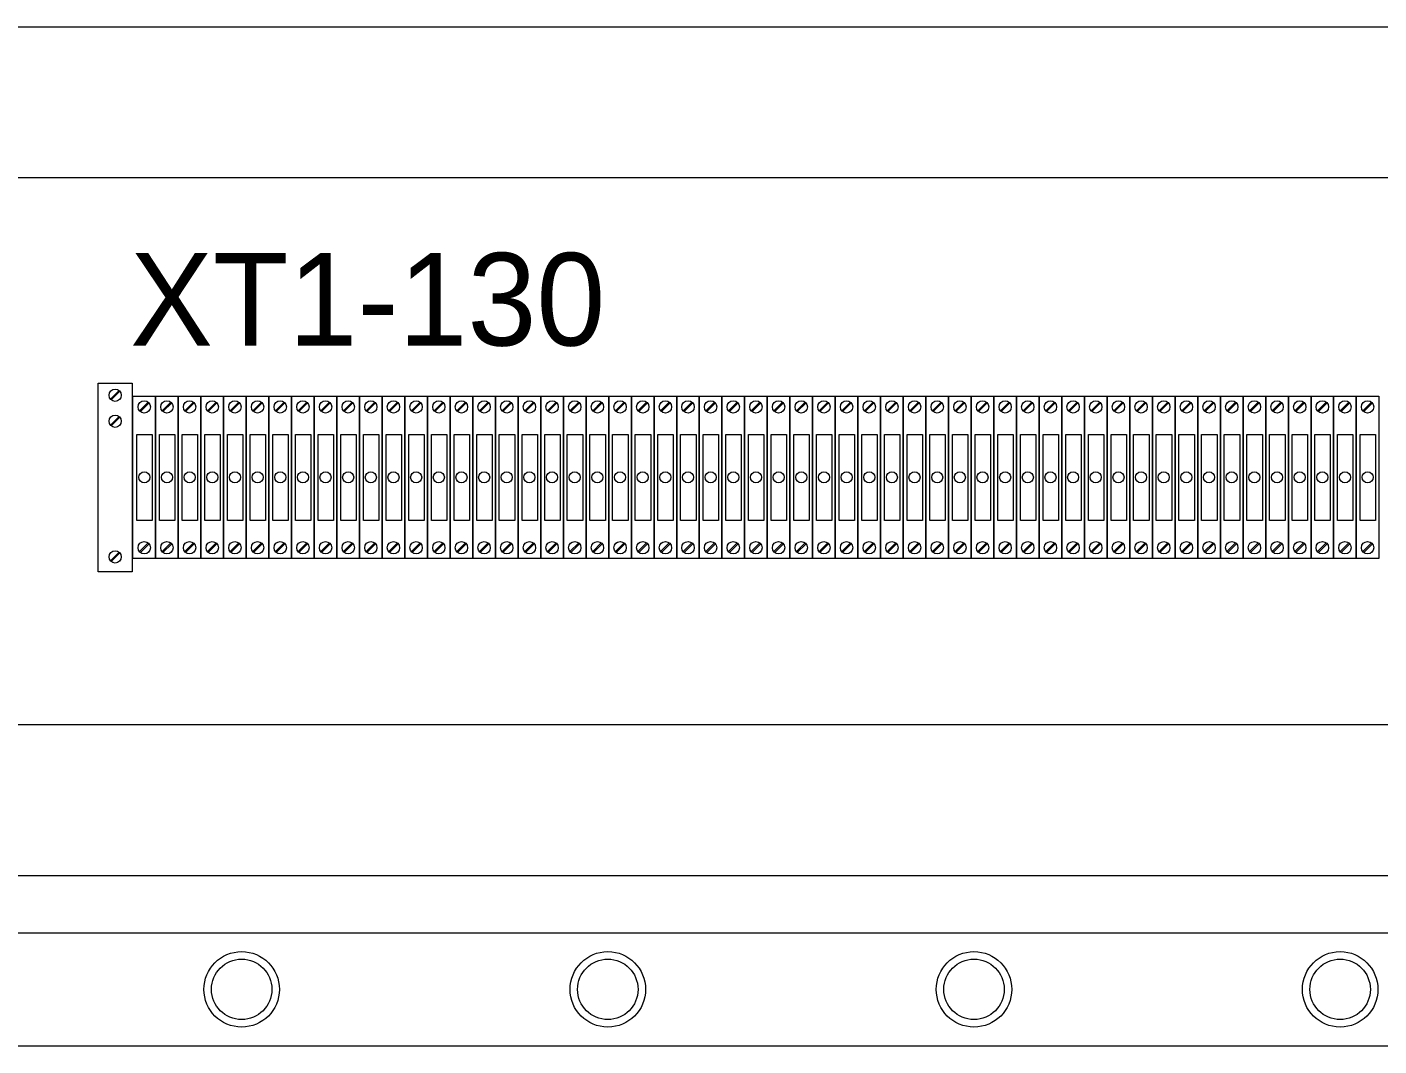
# Model space of a CAD drawing. Header units: millimetres. Extents: x 43457 to 72822, y 60284 to 123188.
# Drawn here: x 44126.9 to 44485, y 61256 to 61526 of the extents above; entities that cross this region are included whole.
import ezdxf

# ---------------------------------------------------------------- set-up
doc = ezdxf.new("R2010")
doc.units = ezdxf.units.MM
doc.header["$LTSCALE"] = 10
doc.layers.add('1轮廓实线层', color=7, linetype='Continuous', lineweight=18)
doc.layers.add('6文字层', color=3, linetype='Continuous', lineweight=18)
doc.styles.add('样式 1', font='SIMYOU.TTF', dxfattribs={"width": 0.9})

msp = doc.modelspace()

# ---------------------------------------------------------------- linework, layer by layer
at = {"layer": '1轮廓实线层'}
for p, q in [((45244.95, 61525.96), (44101.51, 61525.96)), ((45244.95, 61485.96), (44101.51, 61485.96)), ((44844.95, 61341.08), (44101.51, 61341.08)), ((45244.95, 61341.08), (44101.51, 61341.08)), ((45284.95, 61301.08), (44061.51, 61301.08)), ((44399.85, 61301.08), (44319.85, 61301.08)), ((44011.23, 61285.96), (45335.23, 61285.96)), ((43982.75, 61255.96), (45366.75, 61255.96))]:
    msp.add_line(p, q, dxfattribs=at)
at = {"layer": '1轮廓实线层', "lineweight": 13}
for p, q in [((44145.74, 61431.6), (44154.74, 61431.6)), ((44145.74, 61381.6), (44145.74, 61431.6)), ((44154.74, 61431.6), (44154.74, 61381.6)), ((44148.99, 61427.33), (44151.29, 61429.63)), ((44149.2, 61427.13), (44151.49, 61429.43)), ((44154.96, 61385.15), (44154.96, 61428.15)), ((44154.96, 61428.15), (44160.96, 61428.15)), ((44160.96, 61428.15), (44160.96, 61385.15)), ((44160.96, 61428.15), (44166.96, 61428.15)), ((44160.96, 61385.15), (44160.96, 61428.15)), ((44166.96, 61428.15), (44166.96, 61385.15)), ((44166.96, 61428.15), (44172.96, 61428.15)), ((44166.96, 61385.15), (44166.96, 61428.15)), ((44172.96, 61428.15), (44172.96, 61385.15)), ((44172.96, 61428.15), (44178.96, 61428.15)), ((44172.96, 61385.15), (44172.96, 61428.15)), ((44178.96, 61428.15), (44178.96, 61385.15)), ((44178.96, 61428.15), (44184.96, 61428.15)), ((44178.96, 61385.15), (44178.96, 61428.15)), ((44184.96, 61428.15), (44184.96, 61385.15)), ((44184.97, 61428.15), (44190.97, 61428.15)), ((44184.97, 61385.15), (44184.97, 61428.15)), ((44190.97, 61428.15), (44190.97, 61385.15)), ((44190.97, 61428.15), (44196.97, 61428.15)), ((44190.97, 61385.15), (44190.97, 61428.15)), ((44196.97, 61428.15), (44196.97, 61385.15)), ((44196.97, 61428.15), (44202.97, 61428.15)), ((44196.97, 61385.15), (44196.97, 61428.15)), ((44202.97, 61428.15), (44202.97, 61385.15)), ((44202.97, 61428.15), (44208.97, 61428.15)), ((44202.97, 61385.15), (44202.97, 61428.15)), ((44208.97, 61428.15), (44208.97, 61385.15)), ((44208.97, 61428.15), (44214.97, 61428.15)), ((44208.97, 61385.15), (44208.97, 61428.15)), ((44214.97, 61428.15), (44214.97, 61385.15)), ((44214.97, 61428.15), (44220.97, 61428.15)), ((44214.97, 61385.15), (44214.97, 61428.15)), ((44220.97, 61428.15), (44220.97, 61385.15)), ((44220.97, 61428.15), (44226.97, 61428.15)), ((44220.97, 61385.15), (44220.97, 61428.15)), ((44226.97, 61428.15), (44226.97, 61385.15)), ((44226.97, 61428.15), (44232.97, 61428.15)), ((44226.97, 61385.15), (44226.97, 61428.15)), ((44232.97, 61428.15), (44232.97, 61385.15)), ((44232.98, 61428.15), (44238.98, 61428.15)), ((44232.98, 61385.15), (44232.98, 61428.15)), ((44238.98, 61428.15), (44238.98, 61385.15)), ((44238.98, 61428.15), (44244.98, 61428.15)), ((44238.98, 61385.15), (44238.98, 61428.15)), ((44244.98, 61428.15), (44244.98, 61385.15)), ((44244.98, 61428.15), (44250.98, 61428.15)), ((44244.98, 61385.15), (44244.98, 61428.15)), ((44250.98, 61428.15), (44250.98, 61385.15)), ((44250.98, 61428.15), (44256.98, 61428.15)), ((44250.98, 61385.15), (44250.98, 61428.15)), ((44256.98, 61428.15), (44256.98, 61385.15)), ((44256.98, 61428.15), (44262.98, 61428.15)), ((44256.98, 61385.15), (44256.98, 61428.15)), ((44262.98, 61428.15), (44262.98, 61385.15)), ((44262.98, 61428.15), (44268.98, 61428.15)), ((44262.98, 61385.15), (44262.98, 61428.15)), ((44268.98, 61428.15), (44268.98, 61385.15)), ((44268.98, 61428.15), (44274.98, 61428.15)), ((44268.98, 61385.15), (44268.98, 61428.15)), ((44274.98, 61428.15), (44274.98, 61385.15)), ((44274.99, 61428.15), (44280.99, 61428.15)), ((44274.99, 61385.15), (44274.99, 61428.15)), ((44280.99, 61428.15), (44280.99, 61385.15)), ((44280.99, 61428.15), (44286.99, 61428.15)), ((44280.99, 61385.15), (44280.99, 61428.15)), ((44286.99, 61428.15), (44286.99, 61385.15)), ((44286.99, 61428.15), (44292.99, 61428.15)), ((44286.99, 61385.15), (44286.99, 61428.15)), ((44292.99, 61428.15), (44292.99, 61385.15)), ((44292.99, 61428.15), (44298.99, 61428.15)), ((44292.99, 61385.15), (44292.99, 61428.15)), ((44298.99, 61428.15), (44298.99, 61385.15)), ((44298.99, 61428.15), (44304.99, 61428.15)), ((44298.99, 61385.15), (44298.99, 61428.15)), ((44304.99, 61428.15), (44304.99, 61385.15)), ((44304.99, 61428.15), (44310.99, 61428.15)), ((44304.99, 61385.15), (44304.99, 61428.15)), ((44310.99, 61428.15), (44310.99, 61385.15)), ((44310.99, 61428.15), (44316.99, 61428.15)), ((44310.99, 61385.15), (44310.99, 61428.15)), ((44316.99, 61428.15), (44316.99, 61385.15)), ((44316.99, 61428.15), (44322.99, 61428.15)), ((44316.99, 61385.15), (44316.99, 61428.15)), ((44322.99, 61428.15), (44322.99, 61385.15)), ((44323, 61428.15), (44329, 61428.15)), ((44323, 61385.15), (44323, 61428.15)), ((44329, 61428.15), (44329, 61385.15)), ((44329, 61428.15), (44335, 61428.15)), ((44329, 61385.15), (44329, 61428.15)), ((44335, 61428.15), (44335, 61385.15)), ((44335, 61428.15), (44341, 61428.15)), ((44335, 61385.15), (44335, 61428.15)), ((44341, 61428.15), (44341, 61385.15)), ((44341, 61428.15), (44347, 61428.15)), ((44341, 61385.15), (44341, 61428.15)), ((44347, 61428.15), (44347, 61385.15)), ((44347, 61428.15), (44353, 61428.15)), ((44347, 61385.15), (44347, 61428.15)), ((44353, 61428.15), (44353, 61385.15)), ((44353, 61428.15), (44359, 61428.15)), ((44353, 61385.15), (44353, 61428.15)), ((44359, 61428.15), (44359, 61385.15)), ((44359, 61428.15), (44365, 61428.15)), ((44359, 61385.15), (44359, 61428.15)), ((44365, 61428.15), (44365, 61385.15)), ((44365.01, 61428.15), (44371.01, 61428.15)), ((44365.01, 61385.15), (44365.01, 61428.15)), ((44371.01, 61428.15), (44371.01, 61385.15)), ((44371.01, 61428.15), (44377.01, 61428.15)), ((44371.01, 61385.15), (44371.01, 61428.15)), ((44377.01, 61428.15), (44377.01, 61385.15)), ((44377.01, 61428.15), (44383.01, 61428.15)), ((44377.01, 61385.15), (44377.01, 61428.15)), ((44383.01, 61428.15), (44383.01, 61385.15)), ((44383.01, 61428.15), (44389.01, 61428.15)), ((44383.01, 61385.15), (44383.01, 61428.15)), ((44389.01, 61428.15), (44389.01, 61385.15)), ((44389.01, 61428.15), (44395.01, 61428.15)), ((44389.01, 61385.15), (44389.01, 61428.15)), ((44395.01, 61428.15), (44395.01, 61385.15)), ((44395.01, 61428.15), (44401.01, 61428.15)), ((44395.01, 61385.15), (44395.01, 61428.15)), ((44401.01, 61428.15), (44401.01, 61385.15)), ((44401.01, 61428.15), (44407.01, 61428.15)), ((44401.01, 61385.15), (44401.01, 61428.15)), ((44407.01, 61428.15), (44407.01, 61385.15)), ((44407.01, 61428.15), (44413.01, 61428.15)), ((44407.01, 61385.15), (44407.01, 61428.15)), ((44413.01, 61428.15), (44413.01, 61385.15)), ((44413.02, 61428.15), (44419.02, 61428.15)), ((44413.02, 61385.15), (44413.02, 61428.15)), ((44419.02, 61428.15), (44419.02, 61385.15)), ((44419.02, 61428.15), (44425.02, 61428.15)), ((44419.02, 61385.15), (44419.02, 61428.15)), ((44425.02, 61428.15), (44425.02, 61385.15)), ((44425.02, 61428.15), (44431.02, 61428.15)), ((44425.02, 61385.15), (44425.02, 61428.15)), ((44431.02, 61428.15), (44431.02, 61385.15)), ((44431.02, 61428.15), (44437.02, 61428.15)), ((44431.02, 61385.15), (44431.02, 61428.15)), ((44437.02, 61428.15), (44437.02, 61385.15)), ((44437.02, 61428.15), (44443.02, 61428.15)), ((44437.02, 61385.15), (44437.02, 61428.15)), ((44443.02, 61428.15), (44443.02, 61385.15)), ((44443.02, 61428.15), (44449.02, 61428.15)), ((44443.02, 61385.15), (44443.02, 61428.15)), ((44449.02, 61428.15), (44449.02, 61385.15)), ((44449.02, 61428.15), (44455.02, 61428.15)), ((44449.02, 61385.15), (44449.02, 61428.15)), ((44455.02, 61428.15), (44455.02, 61385.15)), ((44455.03, 61428.15), (44461.03, 61428.15)), ((44455.03, 61385.15), (44455.03, 61428.15)), ((44461.03, 61428.15), (44461.03, 61385.15)), ((44461.03, 61428.15), (44467.03, 61428.15)), ((44461.03, 61385.15), (44461.03, 61428.15)), ((44467.03, 61428.15), (44467.03, 61385.15)), ((44467.03, 61428.15), (44473.03, 61428.15)), ((44467.03, 61385.15), (44467.03, 61428.15)), ((44473.03, 61428.15), (44473.03, 61385.15)), ((44473.03, 61428.15), (44479.03, 61428.15)), ((44473.03, 61385.15), (44473.03, 61428.15)), ((44479.03, 61428.15), (44479.03, 61385.15)), ((44479.03, 61428.15), (44485.03, 61428.15)), ((44479.03, 61385.15), (44479.03, 61428.15)), ((44485.03, 61428.15), (44485.03, 61385.15)), ((44156.71, 61424.25), (44159.01, 61426.54)), ((44156.91, 61424.04), (44159.21, 61426.34)), ((44162.71, 61424.25), (44165.01, 61426.54)), ((44162.91, 61424.04), (44165.21, 61426.34)), ((44168.71, 61424.25), (44171.01, 61426.54)), ((44168.91, 61424.04), (44171.21, 61426.34)), ((44174.71, 61424.25), (44177.01, 61426.54)), ((44174.91, 61424.04), (44177.21, 61426.34)), ((44180.71, 61424.25), (44183.01, 61426.54)), ((44180.92, 61424.04), (44183.21, 61426.34)), ((44186.72, 61424.25), (44189.01, 61426.54)), ((44186.92, 61424.04), (44189.22, 61426.34)), ((44192.72, 61424.25), (44195.02, 61426.54)), ((44192.92, 61424.04), (44195.22, 61426.34)), ((44198.72, 61424.25), (44201.02, 61426.54)), ((44198.92, 61424.04), (44201.22, 61426.34)), ((44204.72, 61424.25), (44207.02, 61426.54)), ((44204.92, 61424.04), (44207.22, 61426.34)), ((44210.72, 61424.25), (44213.02, 61426.54)), ((44210.92, 61424.04), (44213.22, 61426.34)), ((44216.72, 61424.25), (44219.02, 61426.54)), ((44216.92, 61424.04), (44219.22, 61426.34)), ((44222.72, 61424.25), (44225.02, 61426.54)), ((44222.93, 61424.04), (44225.22, 61426.34)), ((44228.72, 61424.25), (44231.02, 61426.54)), ((44228.93, 61424.04), (44231.22, 61426.34)), ((44234.73, 61424.25), (44237.02, 61426.54)), ((44234.93, 61424.04), (44237.23, 61426.34)), ((44240.73, 61424.25), (44243.03, 61426.54)), ((44240.93, 61424.04), (44243.23, 61426.34)), ((44246.73, 61424.25), (44249.03, 61426.54)), ((44246.93, 61424.04), (44249.23, 61426.34)), ((44252.73, 61424.25), (44255.03, 61426.54)), ((44252.93, 61424.04), (44255.23, 61426.34)), ((44258.73, 61424.25), (44261.03, 61426.54)), ((44258.93, 61424.04), (44261.23, 61426.34)), ((44264.73, 61424.25), (44267.03, 61426.54)), ((44264.93, 61424.04), (44267.23, 61426.34)), ((44270.73, 61424.25), (44273.03, 61426.54)), ((44270.94, 61424.04), (44273.23, 61426.34)), ((44276.74, 61424.25), (44279.03, 61426.54)), ((44276.94, 61424.04), (44279.24, 61426.34)), ((44282.74, 61424.25), (44285.04, 61426.54)), ((44282.94, 61424.04), (44285.24, 61426.34)), ((44288.74, 61424.25), (44291.04, 61426.54)), ((44288.94, 61424.04), (44291.24, 61426.34)), ((44294.74, 61424.25), (44297.04, 61426.54)), ((44294.94, 61424.04), (44297.24, 61426.34)), ((44300.74, 61424.25), (44303.04, 61426.54)), ((44300.94, 61424.04), (44303.24, 61426.34)), ((44306.74, 61424.25), (44309.04, 61426.54)), ((44306.94, 61424.04), (44309.24, 61426.34)), ((44312.74, 61424.25), (44315.04, 61426.54)), ((44312.95, 61424.04), (44315.24, 61426.34)), ((44318.74, 61424.25), (44321.04, 61426.54)), ((44318.95, 61424.04), (44321.24, 61426.34)), ((44324.75, 61424.25), (44327.04, 61426.54)), ((44324.95, 61424.04), (44327.25, 61426.34)), ((44330.75, 61424.25), (44333.05, 61426.54)), ((44330.95, 61424.04), (44333.25, 61426.34)), ((44336.75, 61424.25), (44339.05, 61426.54)), ((44336.95, 61424.04), (44339.25, 61426.34)), ((44342.75, 61424.25), (44345.05, 61426.54)), ((44342.95, 61424.04), (44345.25, 61426.34)), ((44348.75, 61424.25), (44351.05, 61426.54)), ((44348.95, 61424.04), (44351.25, 61426.34)), ((44354.75, 61424.25), (44357.05, 61426.54)), ((44354.95, 61424.04), (44357.25, 61426.34)), ((44360.75, 61424.25), (44363.05, 61426.54)), ((44360.96, 61424.04), (44363.25, 61426.34)), ((44366.76, 61424.25), (44369.05, 61426.54)), ((44366.96, 61424.04), (44369.26, 61426.34)), ((44372.76, 61424.25), (44375.06, 61426.54)), ((44372.96, 61424.04), (44375.26, 61426.34)), ((44378.76, 61424.25), (44381.06, 61426.54)), ((44378.96, 61424.04), (44381.26, 61426.34)), ((44384.76, 61424.25), (44387.06, 61426.54)), ((44384.96, 61424.04), (44387.26, 61426.34)), ((44390.76, 61424.25), (44393.06, 61426.54)), ((44390.96, 61424.04), (44393.26, 61426.34)), ((44396.76, 61424.25), (44399.06, 61426.54)), ((44396.96, 61424.04), (44399.26, 61426.34)), ((44402.76, 61424.25), (44405.06, 61426.54)), ((44402.97, 61424.04), (44405.26, 61426.34)), ((44408.76, 61424.25), (44411.06, 61426.54)), ((44408.97, 61424.04), (44411.26, 61426.34)), ((44414.77, 61424.25), (44417.06, 61426.54)), ((44414.97, 61424.04), (44417.27, 61426.34)), ((44420.77, 61424.25), (44423.07, 61426.54)), ((44420.97, 61424.04), (44423.27, 61426.34)), ((44426.77, 61424.25), (44429.07, 61426.54)), ((44426.97, 61424.04), (44429.27, 61426.34)), ((44432.77, 61424.25), (44435.07, 61426.54)), ((44432.97, 61424.04), (44435.27, 61426.34)), ((44438.77, 61424.25), (44441.07, 61426.54)), ((44438.97, 61424.04), (44441.27, 61426.34)), ((44444.77, 61424.25), (44447.07, 61426.54)), ((44444.97, 61424.04), (44447.27, 61426.34)), ((44450.77, 61424.25), (44453.07, 61426.54)), ((44450.98, 61424.04), (44453.27, 61426.34)), ((44456.78, 61424.25), (44459.07, 61426.54)), ((44456.98, 61424.04), (44459.28, 61426.34)), ((44462.78, 61424.25), (44465.08, 61426.54)), ((44462.98, 61424.04), (44465.28, 61426.34)), ((44468.78, 61424.25), (44471.08, 61426.54)), ((44468.98, 61424.04), (44471.28, 61426.34)), ((44474.78, 61424.25), (44477.08, 61426.54)), ((44474.98, 61424.04), (44477.28, 61426.34)), ((44480.78, 61424.25), (44483.08, 61426.54)), ((44480.98, 61424.04), (44483.28, 61426.34)), ((44148.99, 61420.46), (44151.29, 61422.76)), ((44149.2, 61420.26), (44151.49, 61422.56)), ((44156.71, 61386.95), (44159.01, 61389.25)), ((44156.91, 61386.75), (44159.21, 61389.05)), ((44162.71, 61386.95), (44165.01, 61389.25)), ((44162.91, 61386.75), (44165.21, 61389.05)), ((44168.71, 61386.95), (44171.01, 61389.25)), ((44168.91, 61386.75), (44171.21, 61389.05)), ((44174.71, 61386.95), (44177.01, 61389.25)), ((44174.91, 61386.75), (44177.21, 61389.05)), ((44180.71, 61386.95), (44183.01, 61389.25)), ((44180.92, 61386.75), (44183.21, 61389.05)), ((44186.72, 61386.95), (44189.01, 61389.25)), ((44186.92, 61386.75), (44189.22, 61389.05)), ((44192.72, 61386.95), (44195.02, 61389.25)), ((44192.92, 61386.75), (44195.22, 61389.05)), ((44198.72, 61386.95), (44201.02, 61389.25)), ((44198.92, 61386.75), (44201.22, 61389.05)), ((44204.72, 61386.95), (44207.02, 61389.25)), ((44204.92, 61386.75), (44207.22, 61389.05)), ((44210.72, 61386.95), (44213.02, 61389.25)), ((44210.92, 61386.75), (44213.22, 61389.05)), ((44216.72, 61386.95), (44219.02, 61389.25)), ((44216.92, 61386.75), (44219.22, 61389.05)), ((44222.72, 61386.95), (44225.02, 61389.25)), ((44222.93, 61386.75), (44225.22, 61389.05)), ((44228.72, 61386.95), (44231.02, 61389.25)), ((44228.93, 61386.75), (44231.22, 61389.05)), ((44234.73, 61386.95), (44237.02, 61389.25)), ((44234.93, 61386.75), (44237.23, 61389.05)), ((44240.73, 61386.95), (44243.03, 61389.25)), ((44240.93, 61386.75), (44243.23, 61389.05)), ((44246.73, 61386.95), (44249.03, 61389.25)), ((44246.93, 61386.75), (44249.23, 61389.05)), ((44252.73, 61386.95), (44255.03, 61389.25)), ((44252.93, 61386.75), (44255.23, 61389.05)), ((44258.73, 61386.95), (44261.03, 61389.25)), ((44258.93, 61386.75), (44261.23, 61389.05)), ((44264.73, 61386.95), (44267.03, 61389.25)), ((44264.93, 61386.75), (44267.23, 61389.05)), ((44270.73, 61386.95), (44273.03, 61389.25)), ((44270.94, 61386.75), (44273.23, 61389.05)), ((44276.74, 61386.95), (44279.03, 61389.25)), ((44276.94, 61386.75), (44279.24, 61389.05)), ((44282.74, 61386.95), (44285.04, 61389.25)), ((44282.94, 61386.75), (44285.24, 61389.05)), ((44288.74, 61386.95), (44291.04, 61389.25)), ((44288.94, 61386.75), (44291.24, 61389.05)), ((44294.74, 61386.95), (44297.04, 61389.25)), ((44294.94, 61386.75), (44297.24, 61389.05)), ((44300.74, 61386.95), (44303.04, 61389.25)), ((44300.94, 61386.75), (44303.24, 61389.05)), ((44306.74, 61386.95), (44309.04, 61389.25)), ((44306.94, 61386.75), (44309.24, 61389.05)), ((44312.74, 61386.95), (44315.04, 61389.25)), ((44312.95, 61386.75), (44315.24, 61389.05)), ((44318.74, 61386.95), (44321.04, 61389.25)), ((44318.95, 61386.75), (44321.24, 61389.05)), ((44324.75, 61386.95), (44327.04, 61389.25)), ((44324.95, 61386.75), (44327.25, 61389.05)), ((44330.75, 61386.95), (44333.05, 61389.25)), ((44330.95, 61386.75), (44333.25, 61389.05)), ((44336.75, 61386.95), (44339.05, 61389.25)), ((44336.95, 61386.75), (44339.25, 61389.05)), ((44342.75, 61386.95), (44345.05, 61389.25)), ((44342.95, 61386.75), (44345.25, 61389.05)), ((44348.75, 61386.95), (44351.05, 61389.25)), ((44348.95, 61386.75), (44351.25, 61389.05)), ((44354.75, 61386.95), (44357.05, 61389.25)), ((44354.95, 61386.75), (44357.25, 61389.05)), ((44360.75, 61386.95), (44363.05, 61389.25)), ((44360.96, 61386.75), (44363.25, 61389.05)), ((44366.76, 61386.95), (44369.05, 61389.25)), ((44366.96, 61386.75), (44369.26, 61389.05)), ((44372.76, 61386.95), (44375.06, 61389.25)), ((44372.96, 61386.75), (44375.26, 61389.05)), ((44378.76, 61386.95), (44381.06, 61389.25)), ((44378.96, 61386.75), (44381.26, 61389.05)), ((44384.76, 61386.95), (44387.06, 61389.25)), ((44384.96, 61386.75), (44387.26, 61389.05)), ((44390.76, 61386.95), (44393.06, 61389.25)), ((44390.96, 61386.75), (44393.26, 61389.05)), ((44396.76, 61386.95), (44399.06, 61389.25)), ((44396.96, 61386.75), (44399.26, 61389.05)), ((44402.76, 61386.95), (44405.06, 61389.25)), ((44402.97, 61386.75), (44405.26, 61389.05)), ((44408.76, 61386.95), (44411.06, 61389.25)), ((44408.97, 61386.75), (44411.26, 61389.05)), ((44414.77, 61386.95), (44417.06, 61389.25)), ((44414.97, 61386.75), (44417.27, 61389.05)), ((44420.77, 61386.95), (44423.07, 61389.25)), ((44420.97, 61386.75), (44423.27, 61389.05)), ((44426.77, 61386.95), (44429.07, 61389.25)), ((44426.97, 61386.75), (44429.27, 61389.05)), ((44432.77, 61386.95), (44435.07, 61389.25)), ((44432.97, 61386.75), (44435.27, 61389.05)), ((44438.77, 61386.95), (44441.07, 61389.25)), ((44438.97, 61386.75), (44441.27, 61389.05)), ((44444.77, 61386.95), (44447.07, 61389.25)), ((44444.97, 61386.75), (44447.27, 61389.05)), ((44450.77, 61386.95), (44453.07, 61389.25)), ((44450.98, 61386.75), (44453.27, 61389.05)), ((44456.78, 61386.95), (44459.07, 61389.25)), ((44456.98, 61386.75), (44459.28, 61389.05)), ((44462.78, 61386.95), (44465.08, 61389.25)), ((44462.98, 61386.75), (44465.28, 61389.05)), ((44468.78, 61386.95), (44471.08, 61389.25)), ((44468.98, 61386.75), (44471.28, 61389.05)), ((44474.78, 61386.95), (44477.08, 61389.25)), ((44474.98, 61386.75), (44477.28, 61389.05)), ((44480.78, 61386.95), (44483.08, 61389.25)), ((44480.98, 61386.75), (44483.28, 61389.05)), ((44148.99, 61384.51), (44151.29, 61386.81)), ((44149.2, 61384.31), (44151.49, 61386.61)), ((44160.96, 61385.15), (44154.96, 61385.15)), ((44166.96, 61385.15), (44160.96, 61385.15)), ((44172.96, 61385.15), (44166.96, 61385.15)), ((44178.96, 61385.15), (44172.96, 61385.15)), ((44184.96, 61385.15), (44178.96, 61385.15)), ((44190.97, 61385.15), (44184.97, 61385.15)), ((44196.97, 61385.15), (44190.97, 61385.15)), ((44202.97, 61385.15), (44196.97, 61385.15)), ((44208.97, 61385.15), (44202.97, 61385.15)), ((44214.97, 61385.15), (44208.97, 61385.15)), ((44220.97, 61385.15), (44214.97, 61385.15)), ((44226.97, 61385.15), (44220.97, 61385.15)), ((44232.97, 61385.15), (44226.97, 61385.15)), ((44238.98, 61385.15), (44232.98, 61385.15)), ((44244.98, 61385.15), (44238.98, 61385.15)), ((44250.98, 61385.15), (44244.98, 61385.15)), ((44256.98, 61385.15), (44250.98, 61385.15)), ((44262.98, 61385.15), (44256.98, 61385.15)), ((44268.98, 61385.15), (44262.98, 61385.15)), ((44274.98, 61385.15), (44268.98, 61385.15)), ((44280.99, 61385.15), (44274.99, 61385.15)), ((44286.99, 61385.15), (44280.99, 61385.15)), ((44292.99, 61385.15), (44286.99, 61385.15)), ((44298.99, 61385.15), (44292.99, 61385.15)), ((44304.99, 61385.15), (44298.99, 61385.15)), ((44310.99, 61385.15), (44304.99, 61385.15)), ((44316.99, 61385.15), (44310.99, 61385.15)), ((44322.99, 61385.15), (44316.99, 61385.15)), ((44329, 61385.15), (44323, 61385.15)), ((44335, 61385.15), (44329, 61385.15)), ((44341, 61385.15), (44335, 61385.15)), ((44347, 61385.15), (44341, 61385.15)), ((44353, 61385.15), (44347, 61385.15)), ((44359, 61385.15), (44353, 61385.15)), ((44365, 61385.15), (44359, 61385.15)), ((44371.01, 61385.15), (44365.01, 61385.15)), ((44377.01, 61385.15), (44371.01, 61385.15)), ((44383.01, 61385.15), (44377.01, 61385.15)), ((44389.01, 61385.15), (44383.01, 61385.15)), ((44395.01, 61385.15), (44389.01, 61385.15)), ((44401.01, 61385.15), (44395.01, 61385.15)), ((44407.01, 61385.15), (44401.01, 61385.15)), ((44413.01, 61385.15), (44407.01, 61385.15)), ((44419.02, 61385.15), (44413.02, 61385.15)), ((44425.02, 61385.15), (44419.02, 61385.15)), ((44431.02, 61385.15), (44425.02, 61385.15)), ((44437.02, 61385.15), (44431.02, 61385.15)), ((44443.02, 61385.15), (44437.02, 61385.15)), ((44449.02, 61385.15), (44443.02, 61385.15)), ((44455.02, 61385.15), (44449.02, 61385.15)), ((44461.03, 61385.15), (44455.03, 61385.15)), ((44467.03, 61385.15), (44461.03, 61385.15)), ((44473.03, 61385.15), (44467.03, 61385.15)), ((44479.03, 61385.15), (44473.03, 61385.15)), ((44485.03, 61385.15), (44479.03, 61385.15)), ((44154.74, 61381.6), (44145.74, 61381.6))]:
    msp.add_line(p, q, dxfattribs=at)
for points in [[(44155.99, 61417.98), (44160.07, 61417.98), (44160.07, 61395.22), (44155.99, 61395.22)], [(44161.99, 61417.98), (44166.07, 61417.98), (44166.07, 61395.22), (44161.99, 61395.22)], [(44168, 61417.98), (44172.08, 61417.98), (44172.08, 61395.22), (44168, 61395.22)], [(44174, 61417.98), (44178.08, 61417.98), (44178.08, 61395.22), (44174, 61395.22)], [(44180, 61417.98), (44184.08, 61417.98), (44184.08, 61395.22), (44180, 61395.22)], [(44186, 61417.98), (44190.08, 61417.98), (44190.08, 61395.22), (44186, 61395.22)], [(44192, 61417.98), (44196.08, 61417.98), (44196.08, 61395.22), (44192, 61395.22)], [(44198, 61417.98), (44202.08, 61417.98), (44202.08, 61395.22), (44198, 61395.22)], [(44204, 61417.98), (44208.08, 61417.98), (44208.08, 61395.22), (44204, 61395.22)], [(44210.01, 61417.98), (44214.09, 61417.98), (44214.09, 61395.22), (44210.01, 61395.22)], [(44216.01, 61417.98), (44220.09, 61417.98), (44220.09, 61395.22), (44216.01, 61395.22)], [(44222.01, 61417.98), (44226.09, 61417.98), (44226.09, 61395.22), (44222.01, 61395.22)], [(44228.01, 61417.98), (44232.09, 61417.98), (44232.09, 61395.22), (44228.01, 61395.22)], [(44234.01, 61417.98), (44238.09, 61417.98), (44238.09, 61395.22), (44234.01, 61395.22)], [(44240.01, 61417.98), (44244.09, 61417.98), (44244.09, 61395.22), (44240.01, 61395.22)], [(44246.01, 61417.98), (44250.09, 61417.98), (44250.09, 61395.22), (44246.01, 61395.22)], [(44252.01, 61417.98), (44256.09, 61417.98), (44256.09, 61395.22), (44252.01, 61395.22)], [(44258.02, 61417.98), (44262.1, 61417.98), (44262.1, 61395.22), (44258.02, 61395.22)], [(44264.02, 61417.98), (44268.1, 61417.98), (44268.1, 61395.22), (44264.02, 61395.22)], [(44270.02, 61417.98), (44274.1, 61417.98), (44274.1, 61395.22), (44270.02, 61395.22)], [(44276.02, 61417.98), (44280.1, 61417.98), (44280.1, 61395.22), (44276.02, 61395.22)], [(44282.02, 61417.98), (44286.1, 61417.98), (44286.1, 61395.22), (44282.02, 61395.22)], [(44288.02, 61417.98), (44292.1, 61417.98), (44292.1, 61395.22), (44288.02, 61395.22)], [(44294.02, 61417.98), (44298.1, 61417.98), (44298.1, 61395.22), (44294.02, 61395.22)], [(44300.03, 61417.98), (44304.11, 61417.98), (44304.11, 61395.22), (44300.03, 61395.22)], [(44306.03, 61417.98), (44310.11, 61417.98), (44310.11, 61395.22), (44306.03, 61395.22)], [(44312.03, 61417.98), (44316.11, 61417.98), (44316.11, 61395.22), (44312.03, 61395.22)], [(44318.03, 61417.98), (44322.11, 61417.98), (44322.11, 61395.22), (44318.03, 61395.22)], [(44324.03, 61417.98), (44328.11, 61417.98), (44328.11, 61395.22), (44324.03, 61395.22)], [(44330.03, 61417.98), (44334.11, 61417.98), (44334.11, 61395.22), (44330.03, 61395.22)], [(44336.03, 61417.98), (44340.11, 61417.98), (44340.11, 61395.22), (44336.03, 61395.22)], [(44342.03, 61417.98), (44346.11, 61417.98), (44346.11, 61395.22), (44342.03, 61395.22)], [(44348.04, 61417.98), (44352.12, 61417.98), (44352.12, 61395.22), (44348.04, 61395.22)], [(44354.04, 61417.98), (44358.12, 61417.98), (44358.12, 61395.22), (44354.04, 61395.22)], [(44360.04, 61417.98), (44364.12, 61417.98), (44364.12, 61395.22), (44360.04, 61395.22)], [(44366.04, 61417.98), (44370.12, 61417.98), (44370.12, 61395.22), (44366.04, 61395.22)], [(44372.04, 61417.98), (44376.12, 61417.98), (44376.12, 61395.22), (44372.04, 61395.22)], [(44378.04, 61417.98), (44382.12, 61417.98), (44382.12, 61395.22), (44378.04, 61395.22)], [(44384.04, 61417.98), (44388.12, 61417.98), (44388.12, 61395.22), (44384.04, 61395.22)], [(44390.05, 61417.98), (44394.13, 61417.98), (44394.13, 61395.22), (44390.05, 61395.22)], [(44396.05, 61417.98), (44400.13, 61417.98), (44400.13, 61395.22), (44396.05, 61395.22)], [(44402.05, 61417.98), (44406.13, 61417.98), (44406.13, 61395.22), (44402.05, 61395.22)], [(44408.05, 61417.98), (44412.13, 61417.98), (44412.13, 61395.22), (44408.05, 61395.22)], [(44414.05, 61417.98), (44418.13, 61417.98), (44418.13, 61395.22), (44414.05, 61395.22)], [(44420.05, 61417.98), (44424.13, 61417.98), (44424.13, 61395.22), (44420.05, 61395.22)], [(44426.05, 61417.98), (44430.13, 61417.98), (44430.13, 61395.22), (44426.05, 61395.22)], [(44432.05, 61417.98), (44436.13, 61417.98), (44436.13, 61395.22), (44432.05, 61395.22)], [(44438.06, 61417.98), (44442.14, 61417.98), (44442.14, 61395.22), (44438.06, 61395.22)], [(44444.06, 61417.98), (44448.14, 61417.98), (44448.14, 61395.22), (44444.06, 61395.22)], [(44450.06, 61417.98), (44454.14, 61417.98), (44454.14, 61395.22), (44450.06, 61395.22)], [(44456.06, 61417.98), (44460.14, 61417.98), (44460.14, 61395.22), (44456.06, 61395.22)], [(44462.06, 61417.98), (44466.14, 61417.98), (44466.14, 61395.22), (44462.06, 61395.22)], [(44468.06, 61417.98), (44472.14, 61417.98), (44472.14, 61395.22), (44468.06, 61395.22)], [(44474.06, 61417.98), (44478.14, 61417.98), (44478.14, 61395.22), (44474.06, 61395.22)], [(44480.07, 61417.98), (44484.15, 61417.98), (44484.15, 61395.22), (44480.07, 61395.22)]]:
    msp.add_lwpolyline(points, close=True, dxfattribs=at)
for centre, radius in [((44150.24, 61428.38), 1.63), ((44157.96, 61425.29), 1.63), ((44163.96, 61425.29), 1.63), ((44169.96, 61425.29), 1.63), ((44175.96, 61425.29), 1.63), ((44181.96, 61425.29), 1.63), ((44187.97, 61425.29), 1.63), ((44193.97, 61425.29), 1.63), ((44199.97, 61425.29), 1.63), ((44205.97, 61425.29), 1.63), ((44211.97, 61425.29), 1.63), ((44217.97, 61425.29), 1.63), ((44223.97, 61425.29), 1.63), ((44229.97, 61425.29), 1.63), ((44235.98, 61425.29), 1.63), ((44241.98, 61425.29), 1.63), ((44247.98, 61425.29), 1.63), ((44253.98, 61425.29), 1.63), ((44259.98, 61425.29), 1.63), ((44265.98, 61425.29), 1.63), ((44271.98, 61425.29), 1.63), ((44277.99, 61425.29), 1.63), ((44283.99, 61425.29), 1.63), ((44289.99, 61425.29), 1.63), ((44295.99, 61425.29), 1.63), ((44301.99, 61425.29), 1.63), ((44307.99, 61425.29), 1.63), ((44313.99, 61425.29), 1.63), ((44319.99, 61425.29), 1.63), ((44326, 61425.29), 1.63), ((44332, 61425.29), 1.63), ((44338, 61425.29), 1.63), ((44344, 61425.29), 1.63), ((44350, 61425.29), 1.63), ((44356, 61425.29), 1.63), ((44362, 61425.29), 1.63), ((44368.01, 61425.29), 1.63), ((44374.01, 61425.29), 1.63), ((44380.01, 61425.29), 1.63), ((44386.01, 61425.29), 1.63), ((44392.01, 61425.29), 1.63), ((44398.01, 61425.29), 1.63), ((44404.01, 61425.29), 1.63), ((44410.01, 61425.29), 1.63), ((44416.02, 61425.29), 1.63), ((44422.02, 61425.29), 1.63), ((44428.02, 61425.29), 1.63), ((44434.02, 61425.29), 1.63), ((44440.02, 61425.29), 1.63), ((44446.02, 61425.29), 1.63), ((44452.02, 61425.29), 1.63), ((44458.03, 61425.29), 1.63), ((44464.03, 61425.29), 1.63), ((44470.03, 61425.29), 1.63), ((44476.03, 61425.29), 1.63), ((44482.03, 61425.29), 1.63), ((44150.24, 61421.51), 1.63), ((44157.96, 61406.65), 1.47), ((44163.96, 61406.65), 1.47), ((44169.96, 61406.65), 1.47), ((44175.96, 61406.65), 1.47), ((44181.96, 61406.65), 1.47), ((44187.97, 61406.65), 1.47), ((44193.97, 61406.65), 1.47), ((44199.97, 61406.65), 1.47), ((44205.97, 61406.65), 1.47), ((44211.97, 61406.65), 1.47), ((44217.97, 61406.65), 1.47), ((44223.97, 61406.65), 1.47), ((44229.97, 61406.65), 1.47), ((44235.98, 61406.65), 1.47), ((44241.98, 61406.65), 1.47), ((44247.98, 61406.65), 1.47), ((44253.98, 61406.65), 1.47), ((44259.98, 61406.65), 1.47), ((44265.98, 61406.65), 1.47), ((44271.98, 61406.65), 1.47), ((44277.99, 61406.65), 1.47), ((44283.99, 61406.65), 1.47), ((44289.99, 61406.65), 1.47), ((44295.99, 61406.65), 1.47), ((44301.99, 61406.65), 1.47), ((44307.99, 61406.65), 1.47), ((44313.99, 61406.65), 1.47), ((44319.99, 61406.65), 1.47), ((44326, 61406.65), 1.47), ((44332, 61406.65), 1.47), ((44338, 61406.65), 1.47), ((44344, 61406.65), 1.47), ((44350, 61406.65), 1.47), ((44356, 61406.65), 1.47), ((44362, 61406.65), 1.47), ((44368.01, 61406.65), 1.47), ((44374.01, 61406.65), 1.47), ((44380.01, 61406.65), 1.47), ((44386.01, 61406.65), 1.47), ((44392.01, 61406.65), 1.47), ((44398.01, 61406.65), 1.47), ((44404.01, 61406.65), 1.47), ((44410.01, 61406.65), 1.47), ((44416.02, 61406.65), 1.47), ((44422.02, 61406.65), 1.47), ((44428.02, 61406.65), 1.47), ((44434.02, 61406.65), 1.47), ((44440.02, 61406.65), 1.47), ((44446.02, 61406.65), 1.47), ((44452.02, 61406.65), 1.47), ((44458.03, 61406.65), 1.47), ((44464.03, 61406.65), 1.47), ((44470.03, 61406.65), 1.47), ((44476.03, 61406.65), 1.47), ((44482.03, 61406.65), 1.47), ((44157.96, 61388), 1.63), ((44163.96, 61388), 1.63), ((44169.96, 61388), 1.63), ((44175.96, 61388), 1.63), ((44181.96, 61388), 1.63), ((44187.97, 61388), 1.63), ((44193.97, 61388), 1.63), ((44199.97, 61388), 1.63), ((44205.97, 61388), 1.63), ((44211.97, 61388), 1.63), ((44217.97, 61388), 1.63), ((44223.97, 61388), 1.63), ((44229.97, 61388), 1.63), ((44235.98, 61388), 1.63), ((44241.98, 61388), 1.63), ((44247.98, 61388), 1.63), ((44253.98, 61388), 1.63), ((44259.98, 61388), 1.63), ((44265.98, 61388), 1.63), ((44271.98, 61388), 1.63), ((44277.99, 61388), 1.63), ((44283.99, 61388), 1.63), ((44289.99, 61388), 1.63), ((44295.99, 61388), 1.63), ((44301.99, 61388), 1.63), ((44307.99, 61388), 1.63), ((44313.99, 61388), 1.63), ((44319.99, 61388), 1.63), ((44326, 61388), 1.63), ((44332, 61388), 1.63), ((44338, 61388), 1.63), ((44344, 61388), 1.63), ((44350, 61388), 1.63), ((44356, 61388), 1.63), ((44362, 61388), 1.63), ((44368.01, 61388), 1.63), ((44374.01, 61388), 1.63), ((44380.01, 61388), 1.63), ((44386.01, 61388), 1.63), ((44392.01, 61388), 1.63), ((44398.01, 61388), 1.63), ((44404.01, 61388), 1.63), ((44410.01, 61388), 1.63), ((44416.02, 61388), 1.63), ((44422.02, 61388), 1.63), ((44428.02, 61388), 1.63), ((44434.02, 61388), 1.63), ((44440.02, 61388), 1.63), ((44446.02, 61388), 1.63), ((44452.02, 61388), 1.63), ((44458.03, 61388), 1.63), ((44464.03, 61388), 1.63), ((44470.03, 61388), 1.63), ((44476.03, 61388), 1.63), ((44482.03, 61388), 1.63), ((44150.24, 61385.56), 1.63)]:
    msp.add_circle(centre, radius, dxfattribs=at)
at = {"layer": '1轮廓实线层'}
for centre, radius in [((44183.75, 61270.96), 10), ((44280.75, 61270.96), 10), ((44377.75, 61270.96), 10), ((44474.75, 61270.96), 10), ((44183.75, 61270.96), 8), ((44280.75, 61270.96), 8), ((44377.75, 61270.96), 8), ((44474.75, 61270.96), 8)]:
    msp.add_circle(centre, radius, dxfattribs=at)

# ---------------------------------------------------------------- texts
at = {"layer": '6文字层', "style": '样式 1'}
msp.add_text('XT1-130', height=24.542, dxfattribs=at).set_placement((44154.21, 61441.56))

doc.saveas('drawing.dxf')
